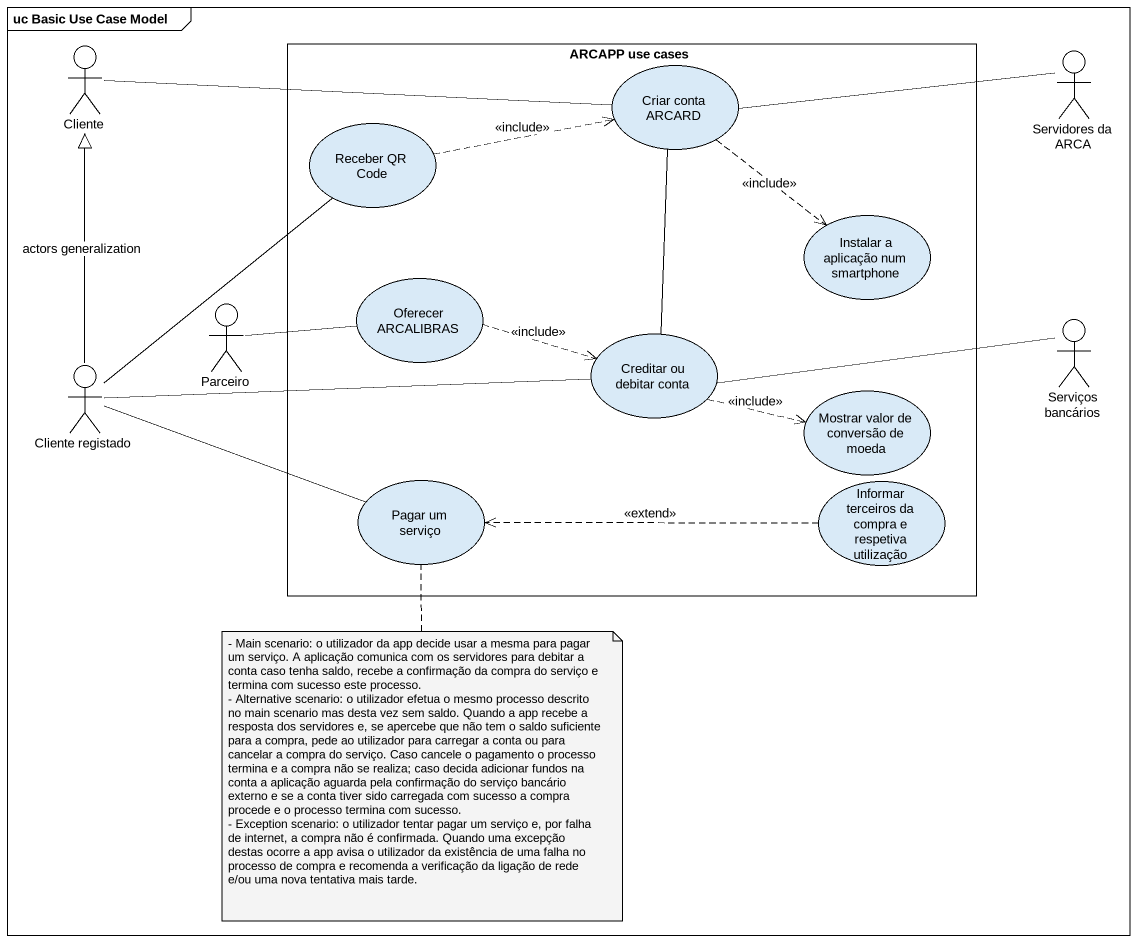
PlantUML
@startuml
mainframe uc Basic Use Case Model
actor Cliente
rectangle "ARCAPP use cases" as ARCAPP_use_cases {
  usecase "Criar conta ARCARD" as Criar_conta_ARCARD
  usecase "Receber QR Code" as Receber_QR_Code
  usecase "Instalar a aplicação num smartphone" as Instalar_a_aplicação_num
  usecase "Oferecer ARCALIBRAS" as Oferecer_ARCALIBRAS
  usecase "Creditar ou debitar conta" as Creditar_ou_debitar_conta
  usecase "Mostrar valor de conversão de moeda" as Mostrar_valor_de_conversão
  usecase "Pagar um serviço" as Pagar_um_serviço
  usecase "Informar terceiros da compra e respetiva utilização" as Informar_terceiros_da
}
actor "Servidores da ARCA" as Servidores_da_ARCA
actor Parceiro
actor "Serviços bancários" as Serviços_bancários
actor "Cliente registado" as Cliente_registado
Cliente -right- Criar_conta_ARCARD
Criar_conta_ARCARD ..> Instalar_a_aplicação_num : <<include>>
Servidores_da_ARCA -left- Criar_conta_ARCARD
Receber_QR_Code .right.> Criar_conta_ARCARD : <<include>>
Oferecer_ARCALIBRAS .right.> Creditar_ou_debitar_conta : <<include>>
Parceiro -right- Oferecer_ARCALIBRAS
Creditar_ou_debitar_conta -up- Criar_conta_ARCARD
Creditar_ou_debitar_conta .right.> Mostrar_valor_de_conversão : <<include>>
Serviços_bancários -left- Creditar_ou_debitar_conta
Cliente_registado -up-|> Cliente : actors generalization
Cliente_registado -up- Receber_QR_Code
Cliente_registado -right- Creditar_ou_debitar_conta
Cliente_registado -right- Pagar_um_serviço
Informar_terceiros_da .left.> Pagar_um_serviço : <<extend>>
note bottom of Pagar_um_serviço
  - Main scenario: o utilizador da app decide usar a mesma para pagar um serviço. A aplicação comunica com os servidores para debitar a conta caso tenha saldo, recebe a confirmação da compra do serviço e termina com sucesso este processo.
  - Alternative scenario: o utilizador efetua o mesmo processo descrito no main scenario mas desta vez sem saldo. Quando a app recebe a resposta dos servidores e, se apercebe que não tem o saldo suficiente para a compra, pede ao utilizador para carregar a conta ou para cancelar a compra do serviço. Caso cancele o pagamento o processo termina e a compra não se realiza; caso decida adicionar fundos na conta a aplicação aguarda pela confirmação do serviço bancário externo e se a conta tiver sido carregada com sucesso a compra procede e o processo termina com sucesso.
  - Exception scenario: o utilizador tentar pagar um serviço e, por falha de internet, a compra não é confirmada. Quando uma excepção destas ocorre a app avisa o utilizador da existência de uma falha no processo de compra e recomenda a verificação da ligação de rede e/ou uma nova tentativa mais tarde.
end note
@enduml
